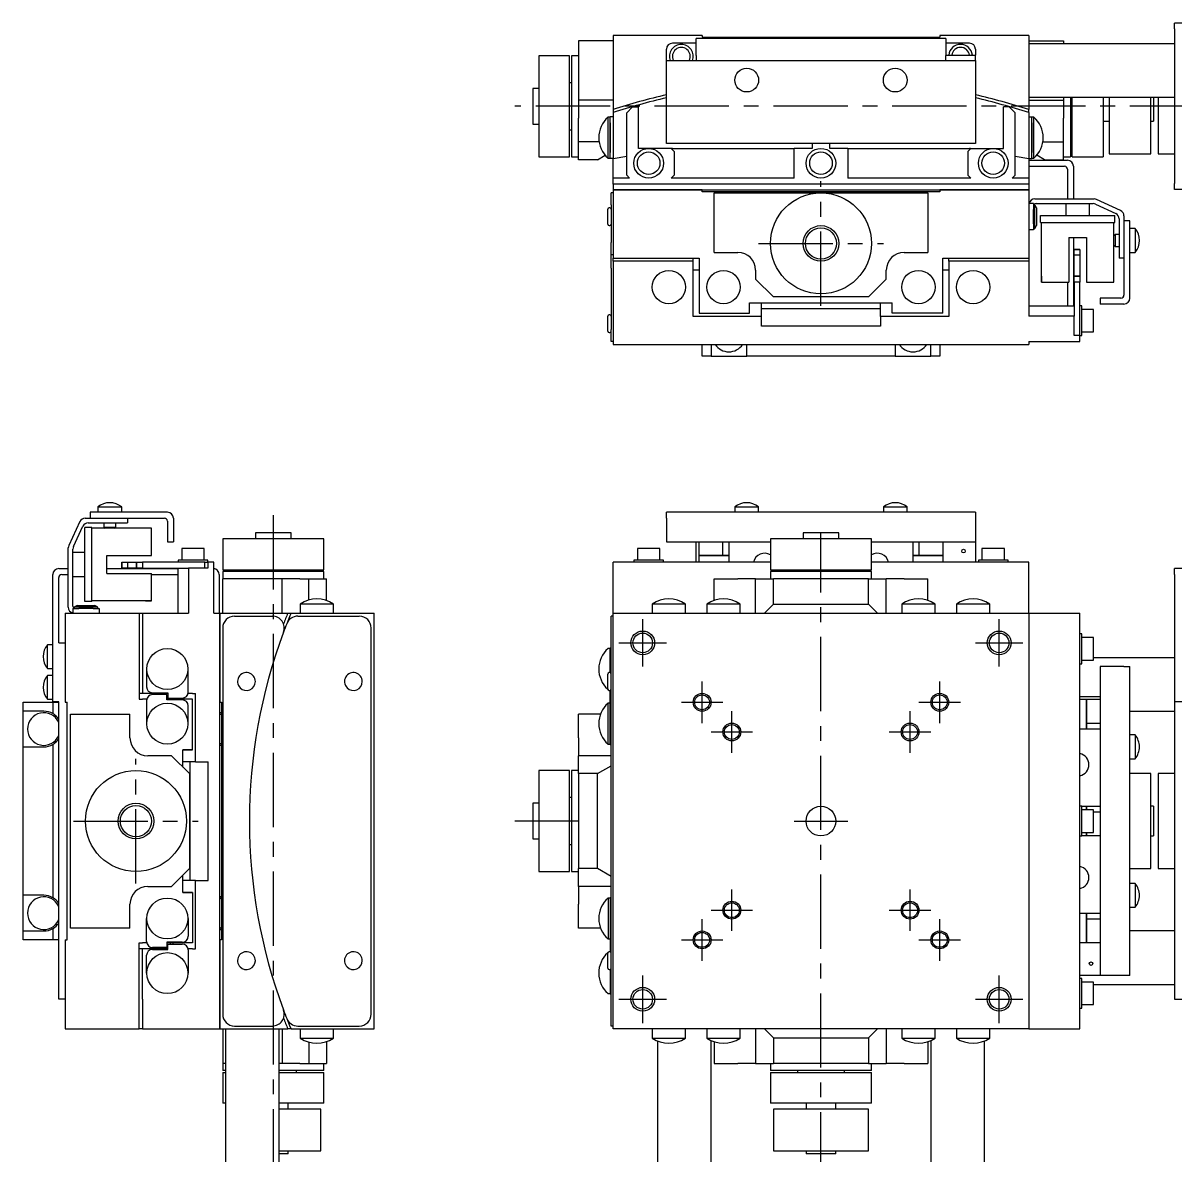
# Model space of a CAD drawing. Extents: x 124 to 838, y 27 to 513.
# Drawn here: x 124.5 to 318.5, y 317.3 to 508 of the extents above; entities that cross this region are included whole.
import ezdxf

# ---------------------------------------------------------------- set-up
doc = ezdxf.new("R2010")
doc.units = 0
doc.header["$LTSCALE"] = 10
doc.linetypes.add('CENTER', pattern=[2, 1.25, -0.25, 0.25, -0.25])
doc.layers.add('1', color=7, linetype='CONTINUOUS')
doc.layers.add('11', color=7, linetype='CONTINUOUS')

msp = doc.modelspace()

# ---------------------------------------------------------------- linework, layer by layer
at = {"layer": '1', "color": 7, "linetype": 'CONTINUOUS'}
for p, q in [((344.250001, 508.05), (318.250001, 508.05)), ((318.250001, 507.05), (318.250001, 508.05)), ((318.250001, 507.05), (318.250001, 481.05)), ((223.750001, 505.05), (217.950001, 505.05)), ((217.950001, 505.05), (217.950001, 495.05)), ((238.750001, 505.95), (223.750001, 505.95)), ((223.750001, 505.95), (223.750001, 493.494512)), ((237.750001, 504.65), (233.750001, 504.65)), ((279.750001, 505.45), (237.750001, 505.45)), ((237.750001, 505.356308), (237.750001, 505.45)), ((237.750001, 503.480961), (237.750001, 505.356308)), ((238.750001, 505.95), (238.750001, 505.65)), ((238.750001, 505.65), (278.750001, 505.65)), ((278.750001, 505.95), (278.750001, 505.65)), ((293.750001, 505.95), (278.750001, 505.95)), ((279.750001, 505.45), (279.750001, 505.356308)), ((279.750001, 505.356308), (279.750001, 503.480961)), ((283.750001, 504.65), (279.750001, 504.65)), ((293.750001, 505.95), (293.750001, 493.494512)), ((293.750001, 505.05), (299.550001, 505.05)), ((318.250001, 504.55), (293.750001, 504.55)), ((299.550001, 505.05), (299.550001, 504.55)), ((232.750001, 501.75), (232.750001, 503.65)), ((237.750001, 502.574653), (237.750001, 503.480961)), ((279.750001, 503.480961), (279.750001, 502.574653)), ((279.750001, 502.65), (284.750001, 502.65)), ((284.750001, 503.65), (284.750001, 502.65)), ((284.750001, 501.75), (284.750001, 502.65)), ((211.250001, 502.55), (211.250001, 485.55)), ((216.450001, 502.55), (211.250001, 502.55)), ((216.450001, 485.55), (216.450001, 502.55)), ((216.750001, 502.55), (216.750001, 485.55)), ((217.950001, 502.55), (216.750001, 502.55)), ((232.750001, 488.75), (232.750001, 501.75)), ((232.750001, 501.75), (284.750001, 501.75)), ((237.750001, 502.574653), (237.750001, 501.75)), ((279.750001, 501.75), (279.750001, 502.574653)), ((284.750001, 501.75), (284.750001, 488.75)), ((210.250001, 497.05), (210.250001, 494.05)), ((211.250001, 497.05), (210.250001, 497.05)), ((216.750001, 498), (216.450001, 498)), ((223.750001, 495.05), (217.950001, 495.05)), ((217.950001, 495.05), (217.950001, 492.05)), ((293.750001, 495.55), (318.250001, 495.55)), ((293.750001, 495.05), (299.550001, 495.05)), ((299.550001, 495.55), (299.550001, 495.05)), ((299.550001, 495.05), (299.550001, 492.05)), ((300.750001, 495.55), (300.750001, 485.55)), ((301.050001, 485.55), (301.050001, 495.55)), ((306.250001, 495.55), (306.250001, 485.55)), ((307.250001, 495.55), (307.250001, 486.05)), ((314.250001, 486.05), (314.250001, 495.55)), ((314.750001, 495.55), (314.750001, 494.05)), ((315.500001, 495.55), (315.500001, 486.05)), ((210.250001, 494.05), (210.250001, 491.05)), ((223.750001, 493.494512), (223.750001, 492.969493)), ((223.750001, 492.969494), (223.750001, 485.18673)), ((227.050001, 493.95), (226.050001, 492.95)), ((226.050001, 482.45), (226.050001, 492.95)), ((227.050001, 493.95), (228.050001, 493.95)), ((228.050001, 486.95), (228.050001, 493.95)), ((289.450001, 486.95), (289.450001, 493.95)), ((290.450001, 493.95), (289.450001, 493.95)), ((290.450001, 493.95), (291.450001, 492.95)), ((291.450001, 482.45), (291.450001, 492.95)), ((293.750001, 492.969494), (293.750001, 493.494512)), ((293.750001, 492.969494), (293.750001, 485.18673)), ((314.750001, 494.05), (314.750001, 491.55)), ((210.250001, 491.05), (211.250001, 491.05)), ((217.950001, 488.05), (217.950001, 492.05)), ((222.907388, 485.310543), (222.907388, 492.210543)), ((223.250002, 492.210543), (222.907388, 492.210543)), ((223.750002, 492.260541), (223.250002, 492.260541)), ((223.250002, 485.260541), (223.250002, 492.260541)), ((223.250002, 492.210543), (223.250002, 492.260541)), ((223.250002, 485.310543), (223.250002, 492.210543)), ((223.250002, 491.260541), (223.250002, 492.210543)), ((223.250002, 491.260541), (223.250002, 488.660541)), ((293.75, 492.260541), (294.25, 492.260541)), ((294.25, 485.260541), (294.25, 492.260541)), ((294.25, 492.210543), (294.25, 492.260541)), ((294.25, 485.310543), (294.25, 492.210543)), ((294.25, 491.260541), (294.25, 492.210543)), ((294.592614, 492.210543), (294.25, 492.210543)), ((294.25, 491.260541), (294.25, 488.660541)), ((294.592614, 485.310543), (294.592614, 492.210543)), ((299.550001, 488.05), (299.550001, 492.05)), ((306.250001, 491.55), (307.250001, 491.55)), ((314.250001, 491.55), (314.750001, 491.55)), ((216.450001, 490.1), (216.750001, 490.1)), ((300.750001, 490.1), (301.050001, 490.1)), ((221.405211, 488.05), (217.950001, 488.05)), ((217.950001, 485.05), (217.950001, 488.05)), ((223.250002, 488.660541), (223.250002, 486.260541)), ((232.750001, 487.75), (232.750001, 488.75)), ((284.750001, 487.75), (232.750001, 487.75)), ((257.250001, 487.75), (257.250001, 486.95)), ((260.250001, 486.95), (260.250001, 487.75)), ((284.750001, 488.75), (284.750001, 487.75)), ((294.25, 488.660541), (294.25, 486.260541)), ((296.094791, 488.05), (299.550001, 488.05)), ((299.550001, 485.05), (299.550001, 488.05)), ((211.250001, 485.55), (216.450001, 485.55)), ((216.750001, 485.55), (217.950001, 485.55)), ((221.151925, 485.05), (222.436407, 485.791596)), ((222.907388, 485.310543), (223.250002, 485.310543)), ((223.250002, 485.310543), (223.250002, 486.260541)), ((223.250002, 485.260541), (223.250002, 485.310543)), ((223.750002, 485.260541), (223.250002, 485.260541)), ((223.250002, 485.251999), (223.250002, 485.260541)), ((223.250002, 485.251999), (223.250002, 485.260541)), ((223.750001, 485.251999), (223.250002, 485.251999)), ((226.050001, 485.592282), (223.750001, 485.18673)), ((223.750001, 481.95), (223.750001, 485.18673)), ((229.750001, 486.95), (228.050001, 486.95)), ((233.550001, 486.95), (229.750001, 486.95)), ((234.050001, 486.45), (233.550001, 486.95)), ((233.750001, 486.95), (233.57998, 486.920021)), ((233.750001, 486.95), (254.250001, 486.95)), ((234.050001, 486.45), (234.050001, 482.45)), ((257.250001, 486.95), (254.250001, 486.95)), ((254.250001, 481.95), (254.250001, 486.95)), ((263.250001, 486.95), (260.250001, 486.95)), ((263.250001, 486.95), (263.250001, 481.95)), ((263.250001, 486.95), (283.750001, 486.95)), ((283.450001, 486.45), (283.950001, 486.95)), ((283.450001, 486.45), (283.450001, 482.45)), ((283.920022, 486.920021), (283.750001, 486.95)), ((283.950001, 486.95), (287.750001, 486.95)), ((287.750001, 486.95), (289.450001, 486.95)), ((293.750001, 485.18673), (291.450001, 485.592282)), ((293.75, 485.260541), (294.25, 485.260541)), ((293.750001, 485.251999), (294.25, 485.251999)), ((293.750001, 485.18673), (293.750001, 481.95)), ((294.25, 485.310543), (294.25, 486.260541)), ((294.25, 485.260541), (294.25, 485.310543)), ((294.25, 485.310543), (294.592614, 485.310543)), ((294.25, 485.251999), (294.25, 485.260541)), ((294.25, 485.251999), (294.25, 485.260541)), ((296.348077, 485.05), (295.063595, 485.791596)), ((299.550001, 485.55), (300.750001, 485.55)), ((301.050001, 485.55), (306.250001, 485.55)), ((307.250001, 486.05), (314.250001, 486.05)), ((315.500001, 486.05), (318.250001, 486.05)), ((221.151925, 485.05), (217.950001, 485.05)), ((293.750001, 484.95), (300.250001, 484.95)), ((293.750001, 483.95), (299.750001, 483.95)), ((296.348077, 485.05), (299.550001, 485.05)), ((300.250001, 483.45), (300.250001, 478.45)), ((301.250001, 483.95), (301.250001, 478.45)), ((226.550001, 481.95), (223.750001, 481.95)), ((223.750001, 480.95), (223.750001, 481.95)), ((226.050001, 482.45), (226.550001, 481.95)), ((233.550001, 481.95), (234.050001, 482.45)), ((254.250001, 481.95), (233.550001, 481.95)), ((283.950001, 481.95), (263.250001, 481.95)), ((283.950001, 481.95), (283.450001, 482.45)), ((291.450001, 482.45), (290.950001, 481.95)), ((293.750001, 481.95), (290.950001, 481.95)), ((293.750001, 481.95), (293.750001, 480.95)), ((223.750001, 479.45), (223.450001, 479.45)), ((223.450001, 477.45), (223.450001, 479.45)), ((293.750001, 480.95), (223.750001, 480.95)), ((223.750001, 480.95), (223.750001, 479.95)), ((223.750001, 479.95), (223.750001, 468.49141)), ((238.750001, 479.95), (223.750001, 479.95)), ((223.750001, 479.95), (238.750001, 479.95)), ((238.750001, 479.65), (238.750001, 479.95)), ((238.750001, 479.95), (278.750001, 479.95)), ((278.750001, 479.65), (238.750001, 479.65)), ((240.750001, 469.45), (240.750001, 479.45)), ((240.750001, 479.45), (258.750001, 479.45)), ((258.750001, 479.45), (276.750001, 479.45)), ((276.750001, 479.45), (276.750001, 469.45)), ((278.750001, 479.95), (278.750001, 479.65)), ((293.750001, 479.95), (278.750001, 479.95)), ((278.750001, 479.95), (293.750001, 479.95)), ((293.750001, 480.95), (293.750001, 479.95)), ((293.750001, 479.95), (293.750001, 468.49141)), ((318.250001, 480.05), (318.250001, 481.05)), ((344.250001, 480.05), (318.250001, 480.05)), ((223.450001, 477.45), (223.450001, 471.086387)), ((293.770205, 477.65), (293.750001, 477.45)), ((294.550001, 477.65), (293.770205, 477.65)), ((294.550001, 477.65), (294.550001, 476.65)), ((294.761326, 477.45), (294.550001, 477.45)), ((294.750001, 478.45), (304.728306, 478.45)), ((294.761326, 473.45), (294.761326, 477.45)), ((295.050001, 476.95), (294.761326, 477.45)), ((294.950001, 477.65), (304.550951, 477.65)), ((299.950001, 477.65), (299.950001, 475.65)), ((303.950001, 475.65), (303.950001, 477.65)), ((304.973569, 477.556308), (308.372619, 475.971305)), ((309.172619, 476.480961), (305.150925, 478.356308)), ((222.850001, 474.2), (222.850001, 476.7)), ((222.850001, 476.341593), (222.850001, 476.7)), ((222.850001, 474.2), (222.850001, 476.341593)), ((223.200001, 476.95), (223.100001, 476.95)), ((294.550001, 474.25), (294.550001, 476.65)), ((295.050001, 476.95), (295.050001, 473.95)), ((295.700001, 474.45), (295.700001, 475.65)), ((295.700001, 475.65), (308.200001, 475.65)), ((308.200001, 474.45), (308.200001, 475.65)), ((309.750001, 475.574653), (309.750001, 474.75)), ((223.100001, 473.95), (223.200001, 473.95)), ((294.550001, 474.25), (294.550001, 473.25)), ((294.761326, 473.45), (295.050001, 473.95)), ((295.700001, 474.45), (308.200001, 474.45)), ((295.850001, 464.45), (295.850001, 474.45)), ((295.850001, 465.45), (295.850001, 474.45)), ((308.050001, 464.45), (308.050001, 474.45)), ((308.950001, 475.064997), (308.950001, 468.45)), ((310.750001, 474.75), (309.750001, 474.75)), ((309.750001, 474.75), (309.750001, 462.25)), ((310.750001, 461.75), (310.750001, 474.75)), ((294.550001, 473.25), (293.750001, 473.25)), ((294.550001, 473.45), (294.761326, 473.45)), ((300.450001, 471.95), (300.450001, 464.45)), ((300.450001, 471.95), (303.450001, 471.95)), ((301.250001, 471.95), (301.250001, 460.45)), ((303.450001, 471.95), (303.450001, 464.45)), ((303.450001, 471.95), (303.450001, 465.45)), ((308.250001, 472.45), (308.050001, 472.25)), ((308.250001, 472.45), (308.250001, 470.45)), ((308.950001, 472.45), (308.250001, 472.45)), ((311.648, 473.45), (310.750001, 473.45)), ((311.648, 473.45), (311.648, 469.45)), ((223.450001, 469.086387), (223.450001, 471.086387)), ((301.350001, 469.95), (302.350001, 469.95)), ((301.350001, 468.95), (301.350001, 469.95)), ((302.350001, 469.95), (301.350001, 469.95)), ((302.350001, 469.95), (302.350001, 468.95)), ((308.050001, 470.65), (308.250001, 470.45)), ((308.250001, 470.45), (308.950001, 470.45)), ((223.450001, 468.66567), (223.450001, 469.086387)), ((223.450001, 469.086387), (223.750001, 469.086387)), ((223.450001, 466.803787), (223.450001, 468.66567)), ((223.750001, 467.95), (223.750001, 468.49141)), ((223.750001, 468.49141), (238.250001, 468.49141)), ((223.750001, 467.95), (223.750001, 453.95)), ((237.250001, 467.95), (223.750001, 467.95)), ((237.250001, 467.95), (237.250001, 468.49141)), ((237.250001, 458.657764), (237.250001, 467.95)), ((238.250001, 468.49141), (238.250001, 459.209551)), ((240.750001, 469.45), (244.750001, 469.45)), ((272.750001, 469.45), (276.750001, 469.45)), ((279.250001, 468.49141), (293.750001, 468.49141)), ((279.250001, 459.209551), (279.250001, 468.49141)), ((280.250001, 467.95), (280.250001, 468.49141)), ((280.250001, 467.95), (280.250001, 458.657764)), ((293.750001, 467.95), (280.250001, 467.95)), ((293.750001, 468.49141), (293.750001, 467.95)), ((293.750001, 467.95), (293.750001, 458.68673)), ((302.350001, 468.95), (301.350001, 468.95)), ((301.350001, 465.45), (301.350001, 468.95)), ((302.350001, 468.95), (302.350001, 465.45)), ((309.750001, 468.45), (308.950001, 468.45)), ((310.750001, 469.45), (311.648, 469.45)), ((223.450001, 466.803787), (223.450001, 456.45)), ((238.250001, 466.45), (237.250001, 466.45)), ((247.750001, 466.45), (247.750001, 464.95)), ((269.750001, 464.95), (269.750001, 466.45)), ((280.250001, 466.45), (279.250001, 466.45)), ((247.750001, 464.95), (250.750001, 461.95)), ((266.750001, 461.95), (269.750001, 464.95)), ((295.850001, 465.45), (295.850001, 464.45)), ((295.850001, 464.45), (300.450001, 464.45)), ((300.250001, 464.45), (300.250001, 460.45)), ((301.350001, 465.45), (302.350001, 465.45)), ((301.350001, 464.45), (301.350001, 465.45)), ((302.350001, 465.45), (301.350001, 465.45)), ((302.350001, 464.45), (301.350001, 464.45)), ((301.350001, 464.45), (301.350001, 459.092282)), ((302.350001, 465.45), (302.350001, 464.45)), ((302.350001, 455.45), (302.350001, 464.45)), ((303.450001, 465.45), (303.450001, 464.45)), ((303.450001, 464.45), (308.050001, 464.45)), ((266.750001, 461.95), (250.750001, 461.95)), ((246.750001, 459.209551), (246.750001, 460.95)), ((246.750001, 460.95), (270.750001, 460.95)), ((248.750001, 458.657764), (248.750001, 460.95)), ((268.750001, 459.95), (248.750001, 459.95)), ((268.750001, 458.657764), (268.750001, 460.95)), ((270.750001, 459.209551), (270.750001, 460.95)), ((293.750001, 460.45), (301.350001, 460.45)), ((302.650001, 460.45), (302.350001, 460.45)), ((302.650001, 455.45), (302.650001, 460.45)), ((305.750001, 461.75), (305.750001, 460.75)), ((309.250001, 461.75), (305.750001, 461.75)), ((309.750001, 460.75), (305.750001, 460.75)), ((222.850001, 456.2), (222.850001, 458.7)), ((222.850001, 458.341593), (222.850001, 458.7)), ((222.850001, 456.2), (222.850001, 458.341593)), ((223.200001, 458.95), (223.100001, 458.95)), ((248.750001, 458.657764), (237.250001, 458.657764)), ((238.250001, 459.209551), (246.750001, 459.209551)), ((248.750001, 456.997929), (248.750001, 458.657764)), ((268.750001, 458.657764), (268.750001, 456.997929)), ((280.250001, 458.657764), (268.750001, 458.657764)), ((279.250001, 459.209551), (270.750001, 459.209551)), ((301.350001, 458.68673), (293.750001, 458.68673)), ((301.350001, 459.092282), (301.350001, 458.68673)), ((301.350001, 455.45), (301.350001, 458.68673)), ((304.650001, 459.85), (302.650001, 459.85)), ((304.650001, 456.05), (304.650001, 459.85)), ((223.450001, 454.45), (223.450001, 456.45)), ((268.750001, 456.997929), (248.750001, 456.997929)), ((302.650001, 456.05), (304.650001, 456.05)), ((223.100001, 455.95), (223.200001, 455.95)), ((223.750001, 454.45), (223.450001, 454.45)), ((293.750001, 454.45), (302.350001, 454.45)), ((293.750001, 454.45), (293.750001, 453.95)), ((302.350001, 455.45), (301.350001, 455.45)), ((302.350001, 454.45), (302.350001, 455.45)), ((302.350001, 455.45), (302.650001, 455.45)), ((223.750001, 453.95), (293.750001, 453.95)), ((238.750001, 451.95), (238.750001, 453.95)), ((240.250001, 453.949981), (240.250001, 451.95)), ((246.250001, 451.95), (246.250001, 453.95)), ((271.250001, 453.95), (271.250001, 451.95)), ((277.250001, 451.95), (277.250001, 453.949981)), ((278.750001, 453.95), (278.750001, 451.95)), ((240.250001, 451.95), (238.750001, 451.95)), ((240.250001, 451.95), (246.250001, 451.95)), ((271.250001, 451.95), (246.250001, 451.95)), ((271.250001, 451.95), (277.250001, 451.95)), ((278.750001, 451.95), (277.250001, 451.95)), ((135.75, 425.699999), (135.75, 424.699999)), ((148.75, 425.699999), (135.75, 425.699999)), ((137.05, 426.597998), (141.05, 426.597998)), ((137.05, 426.597998), (137.05, 425.699999)), ((141.05, 425.699999), (141.05, 426.597998)), ((284.750001, 425.699999), (232.750001, 425.699999)), ((232.750001, 424.699999), (232.750001, 425.699999)), ((244.250001, 426.597998), (248.250001, 426.597998)), ((244.250001, 426.597998), (244.250001, 425.699999)), ((248.250001, 425.699999), (248.250001, 426.597998)), ((269.250001, 426.597998), (273.250001, 426.597998)), ((269.250001, 426.597998), (269.250001, 425.699999)), ((273.250001, 425.699999), (273.250001, 426.597998)), ((284.750001, 425.699999), (284.750001, 424.699999)), ((134.019039, 424.122617), (132.143692, 420.100923)), ((132.943692, 419.923567), (134.528695, 423.322617)), ((134.85, 410.649999), (134.85, 423.149999)), ((136.05, 423.149999), (134.85, 423.149999)), ((134.925347, 424.699999), (135.75, 424.699999)), ((135.435003, 423.899999), (142.05, 423.899999)), ((135.75, 424.699999), (148.25, 424.699999)), ((136.05, 410.649999), (136.05, 423.149999)), ((138.05, 423.899999), (138.05, 423.199999)), ((138.05, 423.199999), (140.05, 423.199999)), ((138.05, 423.199999), (138.25, 422.999999)), ((139.85, 422.999999), (140.05, 423.199999)), ((140.05, 423.199999), (140.05, 423.899999)), ((142.05, 424.699999), (142.05, 423.899999)), ((148.75, 424.199999), (148.75, 420.699999)), ((149.75, 424.699999), (149.75, 420.699999)), ((232.750001, 424.699999), (232.750001, 420.699999)), ((284.750001, 424.699999), (284.750001, 420.699999)), ((146.05, 422.999999), (136.05, 422.999999)), ((146.05, 418.399999), (146.05, 422.999999)), ((166.55, 421.199999), (158.05, 421.199999)), ((158.05, 421.199999), (158.05, 415.999999)), ((169.55, 422.199999), (163.55, 422.199999)), ((163.55, 422.199999), (163.55, 421.199999)), ((175.05, 421.199999), (166.55, 421.199999)), ((169.55, 421.199999), (169.55, 422.199999)), ((175.05, 415.999999), (175.05, 421.199999)), ((267.250001, 421.199999), (250.250001, 421.199999)), ((255.750001, 421.199999), (250.250001, 421.199999)), ((250.250001, 421.199999), (250.250001, 415.999999)), ((261.750001, 422.199999), (255.750001, 422.199999)), ((255.750001, 422.199999), (255.750001, 421.199999)), ((256.125001, 421.199999), (255.750001, 421.199999)), ((258.750001, 421.199999), (255.750001, 421.199999)), ((261.750001, 421.199999), (258.750001, 421.199999)), ((261.750001, 421.199999), (261.375001, 421.199999)), ((261.750001, 421.199999), (261.750001, 422.199999)), ((267.250001, 421.199999), (261.750001, 421.199999)), ((267.250001, 415.999999), (267.250001, 421.199999)), ((132.05, 409.699999), (132.05, 419.678304)), ((132.85, 409.899999), (132.85, 419.500949)), ((148.75, 420.699999), (149.75, 420.699999)), ((154.95, 419.599999), (151.15, 419.599999)), ((151.15, 419.599999), (151.15, 417.599999)), ((154.95, 417.599999), (154.95, 419.599999)), ((231.650001, 419.599999), (227.850001, 419.599999)), ((227.850001, 419.599999), (227.850001, 417.599999)), ((231.650001, 417.599999), (231.650001, 419.599999)), ((232.750001, 420.699999), (250.250001, 420.699999)), ((237.750001, 417.299999), (237.750001, 420.699999)), ((238.250001, 418.399999), (238.250001, 420.699999)), ((242.250001, 418.399999), (242.250001, 420.699999)), ((243.250001, 420.699999), (243.250001, 418.399999)), ((267.250001, 420.699999), (284.750001, 420.699999)), ((274.250001, 418.399999), (274.250001, 420.699999)), ((275.250001, 420.699999), (275.250001, 418.399999)), ((279.250001, 420.699999), (279.250001, 418.399999)), ((284.750001, 420.699999), (284.750001, 417.299999)), ((289.650001, 419.599999), (285.850001, 419.599999)), ((285.850001, 419.599999), (285.850001, 417.599999)), ((289.650001, 417.599999), (289.650001, 419.599999)), ((134.85, 418.899999), (132.85, 418.899999)), ((138.55, 418.399999), (146.05, 418.399999)), ((138.55, 415.399999), (138.55, 418.399999)), ((138.55, 418.399999), (145.05, 418.399999)), ((141.05, 416.299999), (141.05, 417.299999)), ((141.05, 417.299999), (142.05, 417.299999)), ((141.05, 417.299999), (141.05, 416.299999)), ((142.05, 417.299999), (142.05, 416.299999)), ((142.05, 417.299999), (143.55, 417.299999)), ((143.55, 416.299999), (143.55, 417.299999)), ((143.55, 417.299999), (144.55, 417.299999)), ((143.55, 417.299999), (143.55, 416.299999)), ((144.55, 417.299999), (144.55, 416.299999)), ((155.05, 417.299999), (144.55, 417.299999)), ((145.05, 418.399999), (146.05, 418.399999)), ((155.55, 417.599999), (150.55, 417.599999)), ((150.55, 417.599999), (150.55, 417.299999)), ((155.05, 416.299999), (155.05, 417.299999)), ((155.05, 417.299999), (155.55, 417.299999)), ((155.55, 417.299999), (155.55, 417.599999)), ((155.55, 417.299999), (155.55, 416.299999)), ((156.55, 417.299999), (155.55, 417.299999)), ((156.55, 408.699999), (156.55, 417.299999)), ((250.250001, 417.299999), (223.750001, 417.299999)), ((223.750001, 408.699999), (223.750001, 417.299999)), ((232.250001, 417.599999), (227.250001, 417.599999)), ((227.250001, 417.599999), (227.250001, 417.299999)), ((232.250001, 417.299999), (232.250001, 417.599999)), ((242.250001, 418.399999), (238.250001, 418.399999)), ((238.250001, 418.399999), (243.250001, 418.399999)), ((238.250001, 417.299999), (238.250001, 418.399999)), ((243.250001, 418.399999), (242.250001, 418.399999)), ((243.250001, 418.399999), (243.250001, 417.299999)), ((293.750001, 417.299999), (267.250001, 417.299999)), ((274.250001, 418.399999), (279.250001, 418.399999)), ((275.250001, 418.399999), (274.250001, 418.399999)), ((274.250001, 417.299999), (274.250001, 418.399999)), ((279.250001, 418.399999), (275.250001, 418.399999)), ((279.250001, 418.399999), (279.250001, 417.299999)), ((290.250001, 417.599999), (285.250001, 417.599999)), ((285.250001, 417.599999), (285.250001, 417.299999)), ((290.250001, 417.299999), (290.250001, 417.599999)), ((293.750001, 408.699999), (293.750001, 417.299999)), ((130.45, 416.199999), (132.05, 416.199999)), ((138.55, 416.199999), (150.55, 416.199999)), ((138.55, 415.399999), (146.05, 415.399999)), ((142.05, 416.299999), (141.05, 416.299999)), ((143.55, 416.299999), (142.05, 416.299999)), ((144.55, 416.299999), (143.55, 416.299999)), ((144.55, 416.299999), (151.907718, 416.299999)), ((146.05, 410.799999), (146.05, 415.399999)), ((150.55, 408.699999), (150.55, 416.299999)), ((151.907718, 416.299999), (152.31327, 416.299999)), ((152.31327, 416.299999), (152.31327, 408.699999)), ((155.55, 416.299999), (152.31327, 416.299999)), ((158.05, 415.999999), (166.55, 415.999999)), ((175.05, 415.699999), (158.05, 415.699999)), ((158.05, 415.699999), (158.05, 414.499999)), ((162.6, 415.999999), (162.6, 415.699999)), ((166.55, 415.999999), (175.05, 415.999999)), ((170.5, 415.699999), (170.5, 415.999999)), ((175.05, 414.499999), (175.05, 415.699999)), ((250.250001, 415.999999), (267.250001, 415.999999)), ((258.750001, 415.699999), (250.250001, 415.699999)), ((254.800001, 415.699999), (250.250001, 415.699999)), ((250.250001, 415.699999), (250.250001, 414.499999)), ((254.800001, 415.999999), (254.800001, 415.699999)), ((267.250001, 415.699999), (258.750001, 415.699999)), ((262.700001, 415.699999), (262.700001, 415.999999)), ((267.250001, 415.699999), (262.700001, 415.699999)), ((267.250001, 414.499999), (267.250001, 415.699999)), ((344.250001, 416.199999), (318.250001, 416.199999)), ((318.250001, 415.199999), (318.250001, 416.199999)), ((129.45, 393.799999), (129.45, 415.199999)), ((130.45, 403.699999), (130.45, 414.699999)), ((130.95, 415.199999), (132.05, 415.199999)), ((132.85, 414.899999), (134.85, 414.899999)), ((146.05, 415.199999), (150.55, 415.199999)), ((157.45, 415.199999), (157.45, 408.699999)), ((158.05, 408.699999), (158.05, 414.499999)), ((168.05, 414.499999), (158.05, 414.499999)), ((168.05, 408.699999), (168.05, 414.499999)), ((171.05, 414.499999), (168.05, 414.499999)), ((171.05, 414.499999), (172.55, 414.499999)), ((172.55, 410.914085), (172.55, 414.499999)), ((172.55, 414.499999), (175.55, 414.499999)), ((175.55, 410.820172), (175.55, 414.499999)), ((240.750001, 410.837087), (240.750001, 414.499999)), ((240.750001, 414.499999), (244.750001, 414.499999)), ((247.750001, 414.499999), (244.750001, 414.499999)), ((247.750001, 408.699999), (247.750001, 414.499999)), ((247.750001, 414.499999), (250.750001, 414.499999)), ((266.750001, 414.499999), (250.750001, 414.499999)), ((250.750001, 410.199999), (250.750001, 414.499999)), ((266.750001, 410.199999), (266.750001, 414.499999)), ((266.750001, 414.499999), (269.750001, 414.499999)), ((269.750001, 408.699999), (269.750001, 414.499999)), ((272.750001, 414.499999), (269.750001, 414.499999)), ((272.750001, 414.499999), (276.750001, 414.499999)), ((276.750001, 410.837087), (276.750001, 414.499999)), ((318.250001, 415.199999), (318.250001, 393.799999)), ((132.85, 409.499999), (132.85, 408.720203)), ((132.85, 409.499999), (133.85, 409.499999)), ((133.55, 409.999999), (133.05, 409.711324)), ((137.05, 409.711324), (133.05, 409.711324)), ((133.05, 409.711324), (133.05, 409.499999)), ((133.55, 409.999999), (136.55, 409.999999)), ((136.25, 409.499999), (133.85, 409.499999)), ((136.05, 410.649999), (134.85, 410.649999)), ((146.05, 410.799999), (136.05, 410.799999)), ((145.05, 410.799999), (136.05, 410.799999)), ((136.25, 409.499999), (137.25, 409.499999)), ((137.05, 409.711324), (136.55, 409.999999)), ((137.05, 409.499999), (137.05, 409.711324)), ((137.25, 409.499999), (137.25, 408.699999)), ((145.05, 410.799999), (146.05, 410.799999)), ((176.700769, 410.242462), (171.100769, 410.242462)), ((171.100769, 410.242462), (171.100769, 408.699999)), ((176.700769, 408.699999), (176.700769, 410.242462)), ((235.950001, 410.242462), (230.350001, 410.242462)), ((230.350001, 410.242462), (230.350001, 408.699999)), ((235.950001, 408.699999), (235.950001, 410.242462)), ((245.150001, 410.242462), (239.550001, 410.242462)), ((239.550001, 410.242462), (239.550001, 408.699999)), ((245.150001, 408.699999), (245.150001, 410.242462)), ((249.250001, 408.699999), (250.750001, 410.199999)), ((250.750001, 410.199999), (266.750001, 410.199999)), ((266.750001, 410.199999), (268.250001, 408.699999)), ((277.950001, 410.242462), (272.350001, 410.242462)), ((272.350001, 410.242462), (272.350001, 408.699999)), ((277.950001, 408.699999), (277.950001, 410.242462)), ((287.150001, 410.242462), (281.550001, 410.242462)), ((281.550001, 410.242462), (281.550001, 408.699999)), ((287.150001, 408.699999), (287.150001, 410.242462)), ((131.55, 408.699999), (131.55, 393.699999)), ((131.55, 408.699999), (144.005488, 408.699999)), ((132.85, 408.720203), (133.05, 408.699999)), ((144.005488, 408.699999), (144.530506, 408.699999)), ((144.005488, 408.699999), (144.005488, 394.199999)), ((144.530506, 408.699999), (144.530507, 403.7)), ((144.530506, 408.699999), (152.31327, 408.699999)), ((156.55, 408.699999), (157.55, 408.699999)), ((157.55, 408.699999), (157.55, 393.699999)), ((157.55, 408.699999), (169.00859, 408.699999)), ((157.55, 393.699999), (157.55, 408.699999)), ((160.05, 408.199999), (166.413613, 408.199999)), ((169.00859, 408.699999), (169.55, 408.699999)), ((169.55, 408.699999), (183.55, 408.699999)), ((170.696213, 408.199999), (181.05, 408.199999)), ((183.55, 338.699999), (183.55, 408.699999)), ((223.750001, 408.199999), (223.450001, 408.199999)), ((223.450001, 406.199999), (223.450001, 408.199999)), ((223.750001, 338.699999), (223.750001, 408.699999)), ((223.750001, 408.699999), (293.750001, 408.699999)), ((293.750001, 408.699999), (293.750001, 338.699999)), ((293.750001, 408.699999), (302.350001, 408.699999)), ((302.350001, 338.699999), (302.350001, 408.699999)), ((158.05, 406.199999), (158.05, 341.199999)), ((183.05, 341.199999), (183.05, 406.199999)), ((223.450001, 341.199999), (223.450001, 406.199999)), ((130.45, 403.699999), (131.55, 403.699999)), ((144.530507, 403.7), (144.530507, 395.2)), ((302.650001, 405.199999), (302.350001, 405.199999)), ((302.650001, 400.199999), (302.650001, 405.199999)), ((304.650001, 404.599999), (302.650001, 404.599999)), ((304.650001, 400.799999), (304.650001, 404.599999)), ((128.552001, 399.399999), (128.552001, 403.399999)), ((129.45, 403.399999), (128.552001, 403.399999)), ((223.250002, 402.75), (222.907388, 402.75)), ((223.250002, 399.300004), (223.250002, 402.800004)), ((223.450001, 402.800004), (223.250002, 402.800004)), ((302.350001, 400.199999), (302.650001, 400.199999)), ((302.650001, 400.799999), (304.650001, 400.799999)), ((318.250001, 401.199999), (304.650001, 401.199999)), ((128.552001, 399.399999), (129.45, 399.399999)), ((128.552001, 394.199999), (128.552001, 398.199999)), ((129.45, 398.199999), (128.552001, 398.199999)), ((145.239459, 399.300004), (145.239459, 396.300004)), ((152.239459, 395.400004), (152.239459, 399.300004)), ((222.850001, 395.949999), (222.850001, 398.449999)), ((222.850001, 396.323893), (222.850001, 398.449999)), ((223.200001, 398.699999), (223.100001, 398.699999)), ((223.250002, 398.694948), (223.250002, 399.300004)), ((305.750001, 399.699999), (305.750001, 347.699999)), ((309.750001, 399.699999), (305.750001, 399.699999)), ((309.750001, 399.699999), (310.750001, 399.699999)), ((310.750001, 347.699999), (310.750001, 399.699999)), ((222.850001, 395.949999), (222.850001, 396.323893)), ((128.552001, 394.199999), (129.45, 394.199999)), ((144.530507, 395.199999), (144.005488, 395.199999)), ((144.005488, 394.199999), (144.530507, 394.2)), ((148.839459, 395.2), (144.530507, 395.2)), ((145.268205, 394.2), (144.530507, 394.2)), ((145.248001, 394.000004), (145.248001, 390.100004)), ((146.239459, 395.300004), (148.839459, 395.300004)), ((146.239459, 395.300004), (148.839459, 395.300004)), ((148.648001, 395.000004), (146.248001, 395.000004)), ((147.55, 395.199999), (147.55, 395.000004)), ((148.648001, 394.100004), (148.648001, 395.000004)), ((152.965459, 394.2), (148.648001, 394.2)), ((151.248001, 394.100004), (148.648001, 394.100004)), ((148.839459, 395.300004), (148.839459, 394.400004)), ((148.839459, 394.400004), (151.239459, 394.400004)), ((148.839459, 394.400004), (151.239459, 394.400004)), ((149.24031, 394.200113), (149.260261, 394.400098)), ((149.658204, 394.400083), (149.680548, 394.200073)), ((152.965459, 395.2), (152.219254, 395.199999)), ((152.965459, 395.2), (153.495015, 395.199999)), ((152.965459, 385.7), (152.965459, 394.2)), ((153.495015, 383.699999), (153.495015, 395.199999)), ((223.100001, 395.699999), (223.200001, 395.699999)), ((223.250002, 395.400004), (223.250002, 395.70505)), ((223.250002, 394.400004), (223.250002, 395.400004)), ((223.450001, 394.400004), (223.250002, 394.400004)), ((223.250002, 394.100004), (223.250002, 394.400004)), ((223.250002, 394.100004), (223.450001, 394.100004)), ((223.250002, 393.100004), (223.250002, 394.100004)), ((302.350001, 394.699999), (305.750001, 394.699999)), ((302.350001, 394.199999), (303.450001, 394.199999)), ((303.450001, 390.199999), (303.450001, 394.199999)), ((303.450001, 394.199999), (305.750001, 394.199999)), ((303.450001, 394.199999), (303.450001, 389.199999)), ((124.45, 392.199999), (124.45, 393.699999)), ((124.45, 393.699999), (129.45, 393.699999)), ((127.95, 392.199999), (124.45, 392.199999)), ((124.45, 386.199999), (124.45, 392.199999)), ((130.45, 393.799999), (129.45, 393.799999)), ((129.45, 393.699999), (129.45, 391.798075)), ((129.45, 393.699999), (130.45, 393.699999)), ((130.45, 343.699999), (130.45, 393.799999)), ((131.55, 393.699999), (131.85, 393.699999)), ((131.85, 353.699999), (131.85, 393.699999)), ((152.248001, 390.100004), (152.248001, 393.100004)), ((157.55, 393.699999), (157.85, 393.699999)), ((157.55, 353.699999), (157.55, 393.699999)), ((157.85, 393.699999), (157.85, 353.699999)), ((222.907388, 390.1), (222.907388, 393.55)), ((223.250002, 393.55), (222.907388, 393.55)), ((223.250002, 390.100004), (223.250002, 393.100004)), ((310.750001, 392.199999), (318.250001, 392.199999)), ((344.250001, 393.799999), (318.250001, 393.799999)), ((318.250001, 393.799999), (318.250001, 343.699999)), ((132.45, 355.699999), (132.45, 391.699999)), ((132.45, 391.699999), (142.45, 391.699999)), ((142.45, 387.699999), (142.45, 391.699999)), ((221.63723, 391.699999), (217.950001, 391.699999)), ((217.950001, 387.699999), (217.950001, 391.699999)), ((222.907388, 386.65), (222.907388, 390.1)), ((223.250002, 386.600004), (223.250002, 390.100004)), ((303.450001, 390.199999), (305.750001, 390.199999)), ((303.450001, 389.199999), (303.450001, 390.199999)), ((303.450001, 389.199999), (302.350001, 389.199999)), ((305.750001, 389.199999), (303.450001, 389.199999)), ((311.648, 388.199999), (310.750001, 388.199999)), ((311.648, 388.199999), (311.648, 384.199999)), ((124.45, 361.199999), (124.45, 386.199999)), ((124.45, 386.199999), (127.95, 386.199999)), ((129.45, 386.601923), (129.45, 360.798075)), ((217.950001, 387.699999), (217.950001, 384.699999)), ((222.907388, 386.65), (223.250002, 386.65)), ((223.250002, 386.600004), (223.450001, 386.600004)), ((149.45, 384.699999), (145.45, 384.699999)), ((152.45, 381.699999), (149.45, 384.699999)), ((152.965459, 385.7), (151.35, 385.7)), ((151.35, 382.799999), (151.35, 385.7)), ((151.35, 385.699999), (152.965459, 385.699999)), ((223.450001, 384.699999), (217.950001, 384.699999)), ((217.950001, 381.699999), (217.950001, 384.699999)), ((153.495015, 383.699999), (151.35, 383.699999)), ((152.55, 363.699999), (152.55, 383.699999)), ((153.495015, 383.699999), (155.616349, 383.699999)), ((155.616349, 363.699999), (155.616349, 383.699999)), ((221.151925, 381.699999), (223.450001, 383.026794)), ((310.750001, 384.199999), (311.648, 384.199999)), ((152.45, 381.699999), (152.45, 365.699999)), ((211.250001, 382.199999), (211.250001, 365.199999)), ((211.250001, 382.199999), (211.250001, 376.699999)), ((216.450001, 382.199999), (211.250001, 382.199999)), ((216.450001, 365.199999), (216.450001, 382.199999)), ((216.750001, 382.199999), (216.750001, 373.699999)), ((216.750001, 382.199999), (216.750001, 377.649999)), ((217.950001, 382.199999), (216.750001, 382.199999)), ((221.151925, 381.699999), (217.950001, 381.699999)), ((217.950001, 381.699999), (217.950001, 365.699999)), ((221.151925, 365.699999), (221.151925, 381.699999)), ((314.250001, 381.699999), (310.750001, 381.699999)), ((314.250001, 373.699999), (314.250001, 381.699999)), ((315.500001, 381.699999), (315.500001, 373.699999)), ((318.250001, 381.699999), (315.500001, 381.699999)), ((210.250001, 376.699999), (210.250001, 370.699999)), ((211.250001, 376.699999), (210.250001, 376.699999)), ((211.250001, 376.699999), (211.250001, 376.324999)), ((211.250001, 376.699999), (211.250001, 373.699999)), ((216.750001, 377.649999), (216.450001, 377.649999)), ((302.650001, 376.199999), (302.350001, 376.199999)), ((302.650001, 371.199999), (302.650001, 376.199999)), ((302.650001, 376.199999), (303.450001, 376.199999)), ((304.650001, 375.599999), (302.650001, 375.599999)), ((303.450001, 376.199999), (303.450001, 375.599999)), ((303.450001, 375.599999), (303.450001, 376.199999)), ((303.450001, 376.199999), (305.750001, 376.199999)), ((304.650001, 371.799999), (304.650001, 375.599999)), ((305.750001, 375.199999), (304.650001, 375.199999)), ((314.750001, 376.199999), (314.250001, 376.199999)), ((314.750001, 376.199999), (314.750001, 371.199999)), ((314.750001, 376.199999), (314.750001, 371.199999)), ((211.250001, 373.699999), (211.250001, 370.699999)), ((216.750001, 373.699999), (216.750001, 365.199999)), ((314.250001, 365.699999), (314.250001, 373.699999)), ((315.500001, 373.699999), (315.500001, 365.699999)), ((210.250001, 370.699999), (211.250001, 370.699999)), ((211.250001, 371.074999), (211.250001, 370.699999)), ((211.250001, 370.699999), (211.250001, 365.199999)), ((302.350001, 371.199999), (302.650001, 371.199999)), ((302.650001, 371.799999), (304.650001, 371.799999)), ((303.450001, 371.199999), (302.650001, 371.199999)), ((303.450001, 371.799999), (303.450001, 371.199999)), ((303.450001, 371.199999), (303.450001, 371.799999)), ((305.750001, 371.199999), (303.450001, 371.199999)), ((314.250001, 371.199999), (314.750001, 371.199999)), ((216.450001, 369.749999), (216.750001, 369.749999)), ((216.750001, 369.744516), (216.750001, 365.199999)), ((149.45, 362.699999), (152.45, 365.699999)), ((211.250001, 365.199999), (216.450001, 365.199999)), ((216.750001, 365.199999), (217.950001, 365.199999)), ((221.151925, 365.699999), (217.950001, 365.699999)), ((217.950001, 362.699999), (217.950001, 365.699999)), ((223.450001, 364.373204), (221.151925, 365.699999)), ((310.750001, 365.699999), (314.250001, 365.699999)), ((315.500001, 365.699999), (318.250001, 365.699999)), ((151.35, 361.699998), (151.35, 364.599999)), ((153.495015, 363.699999), (151.35, 363.699999)), ((153.495015, 352.199999), (153.495015, 363.699999)), ((153.495015, 363.699999), (155.616349, 363.699999)), ((311.648, 363.199999), (310.750001, 363.199999)), ((311.648, 363.199999), (311.648, 359.199999)), ((127.95, 361.199999), (124.45, 361.199999)), ((124.45, 355.199999), (124.45, 361.199999)), ((145.45, 362.699999), (149.45, 362.699999)), ((151.35, 361.699999), (152.965459, 361.699999)), ((152.965459, 361.699998), (151.35, 361.699998)), ((152.965459, 361.699998), (152.965459, 353.199998)), ((223.450001, 362.699999), (217.950001, 362.699999)), ((217.950001, 362.699999), (217.950001, 359.699999)), ((142.45, 355.699999), (142.45, 359.699999)), ((217.950001, 355.699999), (217.950001, 359.699999)), ((222.907388, 360.749998), (222.907388, 357.299998)), ((223.250002, 360.749998), (222.907388, 360.749998)), ((223.250002, 360.799994), (223.250002, 357.299994)), ((223.450001, 360.799994), (223.250002, 360.799994)), ((310.750001, 359.199999), (311.648, 359.199999)), ((145.248001, 353.399994), (145.248001, 357.299994)), ((152.248001, 357.299994), (152.248001, 354.299994)), ((222.907388, 357.299998), (222.907388, 353.849998)), ((223.250002, 357.299994), (223.250002, 354.299994)), ((302.350001, 358.199999), (303.450001, 358.199999)), ((303.450001, 358.199999), (303.450001, 353.199999)), ((303.450001, 357.199999), (303.450001, 358.199999)), ((303.450001, 358.199999), (305.750001, 358.199999)), ((303.450001, 353.199999), (303.450001, 357.199999)), ((305.750001, 357.199999), (303.450001, 357.199999)), ((124.45, 353.699999), (124.45, 355.199999)), ((124.45, 355.199999), (127.95, 355.199999)), ((129.45, 355.601923), (129.45, 353.699999)), ((142.45, 355.699999), (132.45, 355.699999)), ((221.63723, 355.699999), (217.950001, 355.699999)), ((318.250001, 355.199999), (310.750001, 355.199999)), ((129.45, 353.699999), (124.45, 353.699999)), ((130.45, 353.699999), (129.45, 353.699999)), ((131.55, 353.699999), (131.55, 338.699999)), ((131.55, 353.699999), (131.85, 353.699999)), ((144.005488, 353.199999), (144.530506, 353.199999)), ((144.005488, 338.699999), (144.005488, 353.199999)), ((145.268205, 353.199998), (144.530506, 353.199999)), ((151.248001, 353.299994), (148.648001, 353.299994)), ((148.648001, 353.299994), (148.648001, 352.399994)), ((152.965459, 353.199998), (148.648001, 353.199998)), ((149.26027, 352.999828), (149.240309, 353.199902)), ((149.680552, 353.199975), (149.658194, 352.999844)), ((157.85, 353.699999), (157.55, 353.699999)), ((157.55, 353.699999), (157.55, 338.699999)), ((157.55, 338.699999), (157.55, 353.699999)), ((222.907388, 353.849998), (223.250002, 353.849998)), ((223.250002, 354.299994), (223.250002, 353.299994)), ((223.250002, 353.299994), (223.450001, 353.299994)), ((223.250002, 353.299994), (223.250002, 352.999994)), ((303.450001, 353.199999), (302.350001, 353.199999)), ((305.750001, 353.199999), (303.450001, 353.199999)), ((144.530507, 352.199999), (144.005488, 352.199999)), ((144.530506, 343.699999), (144.530507, 352.199998)), ((148.839459, 352.199998), (144.530507, 352.199998)), ((146.239459, 352.099994), (148.839459, 352.099994)), ((146.239459, 352.099994), (148.839459, 352.099994)), ((148.648001, 352.399994), (146.248001, 352.399994)), ((147.55, 352.399994), (147.55, 352.199999)), ((148.839459, 352.099994), (148.839459, 352.999994)), ((148.839459, 352.999994), (151.239459, 352.999994)), ((148.839459, 352.999994), (151.239459, 352.999994)), ((152.965458, 352.199999), (152.219254, 352.199998)), ((152.239459, 351.999994), (152.239459, 348.099994)), ((152.965458, 352.199999), (153.495015, 352.199999)), ((222.850001, 348.949999), (222.850001, 351.449999)), ((222.850001, 349.323893), (222.850001, 351.449999)), ((223.200001, 351.699999), (223.100001, 351.699999)), ((223.450001, 352.999994), (223.250002, 352.999994)), ((223.250002, 352.999994), (223.250002, 351.999994)), ((223.250002, 351.999994), (223.250002, 351.694948)), ((145.239459, 348.099994), (145.239459, 351.099994)), ((222.850001, 348.949999), (222.850001, 349.323893)), ((223.100001, 348.699999), (223.200001, 348.699999)), ((223.250002, 348.70505), (223.250002, 348.099994)), ((223.250002, 348.099994), (223.250002, 344.599994)), ((305.750001, 347.699999), (302.350001, 347.699999)), ((309.750001, 347.699999), (305.750001, 347.699999)), ((310.750001, 347.699999), (309.750001, 347.699999)), ((302.650001, 347.199999), (302.350001, 347.199999)), ((302.650001, 342.199999), (302.650001, 347.199999)), ((304.650001, 346.599999), (302.650001, 346.599999)), ((304.650001, 342.799999), (304.650001, 346.599999)), ((304.650001, 346.199999), (318.250001, 346.199999)), ((131.55, 343.699999), (130.45, 343.699999)), ((144.530506, 343.699999), (144.530506, 338.699999)), ((222.907388, 344.649998), (223.250002, 344.649998)), ((223.250002, 344.599994), (223.450001, 344.599994)), ((318.250001, 343.699999), (326.250001, 343.699999)), ((302.350001, 342.199999), (302.650001, 342.199999)), ((302.650001, 342.799999), (304.650001, 342.799999)), ((223.450001, 339.199999), (223.450001, 341.199999)), ((131.55, 338.699999), (144.005488, 338.699999)), ((144.530506, 338.699999), (144.005488, 338.699999)), ((144.530506, 338.699999), (157.55, 338.699999)), ((157.55, 338.699999), (169.00859, 338.699999)), ((158.05, 338.699999), (158.05, 332.899999)), ((158.55, 338.699999), (158.55, 314.199999)), ((160.05, 339.199999), (166.413613, 339.199999)), ((167.55, 314.199999), (167.55, 338.699999)), ((168.05, 338.699999), (168.05, 332.899999)), ((169.55, 338.699999), (169.00859, 338.699999)), ((169.55, 338.699999), (183.55, 338.699999)), ((170.696213, 339.199999), (181.05, 339.199999)), ((171.100769, 338.699999), (171.100769, 337.157536)), ((176.700769, 337.157536), (176.700769, 338.699999)), ((223.750001, 339.199999), (223.450001, 339.199999)), ((293.750001, 338.699999), (223.750001, 338.699999)), ((230.350001, 338.699999), (230.350001, 337.157536)), ((235.950001, 337.157536), (235.950001, 338.699999)), ((239.550001, 338.699999), (239.550001, 337.157536)), ((245.150001, 337.157536), (245.150001, 338.699999)), ((247.750001, 338.699999), (247.750001, 332.899999)), ((249.250001, 338.699999), (250.750001, 337.199999)), ((266.750001, 337.199999), (268.250001, 338.699999)), ((269.750001, 338.699999), (269.750001, 332.899999)), ((272.350001, 338.699999), (272.350001, 337.157536)), ((277.950001, 337.157536), (277.950001, 338.699999)), ((281.550001, 338.699999), (281.550001, 337.157536)), ((287.150001, 337.157536), (287.150001, 338.699999)), ((293.750001, 338.699999), (302.350001, 338.699999)), ((171.100769, 337.157536), (173.900769, 337.157536)), ((172.55, 336.485913), (172.55, 332.899999)), ((173.900769, 337.157536), (176.700769, 337.157536)), ((175.55, 336.579826), (175.55, 332.899999)), ((230.350001, 337.157536), (235.950001, 337.157536)), ((231.250001, 336.675067), (231.250001, 314.199999)), ((239.550001, 337.157536), (245.150001, 337.157536)), ((240.250001, 314.199999), (240.250001, 336.762378)), ((240.750001, 336.562911), (240.750001, 332.899999)), ((250.750001, 337.199999), (266.750001, 337.199999)), ((250.750001, 337.199999), (250.750001, 332.899999)), ((266.750001, 337.199999), (266.750001, 332.899999)), ((272.350001, 337.157536), (277.950001, 337.157536)), ((276.750001, 336.562911), (276.750001, 332.899999)), ((277.250001, 336.762378), (277.250001, 314.199999)), ((281.550001, 337.157536), (287.150001, 337.157536)), ((286.250001, 314.199999), (286.250001, 336.675067)), ((158.55, 332.899999), (158.05, 332.899999)), ((158.05, 332.899999), (158.05, 331.699999)), ((168.05, 332.899999), (167.55, 332.899999)), ((171.05, 332.899999), (168.05, 332.899999)), ((171.05, 332.899999), (172.55, 332.899999)), ((172.55, 332.899999), (175.55, 332.899999)), ((175.05, 331.699999), (175.05, 332.899999)), ((240.750001, 332.899999), (244.750001, 332.899999)), ((247.750001, 332.899999), (244.750001, 332.899999)), ((247.750001, 332.899999), (250.750001, 332.899999)), ((250.250001, 332.899999), (250.250001, 331.699999)), ((266.750001, 332.899999), (250.750001, 332.899999)), ((266.750001, 332.899999), (269.750001, 332.899999)), ((267.250001, 331.699999), (267.250001, 332.899999)), ((272.750001, 332.899999), (269.750001, 332.899999)), ((272.750001, 332.899999), (276.750001, 332.899999)), ((158.55, 331.699999), (158.05, 331.699999)), ((158.05, 331.399999), (158.55, 331.399999)), ((158.05, 331.399999), (158.05, 326.199999)), ((175.05, 331.699999), (167.55, 331.699999)), ((167.55, 331.399999), (175.05, 331.399999)), ((170.5, 331.399999), (170.5, 331.699999)), ((175.05, 326.199999), (175.05, 331.399999)), ((258.750001, 331.699999), (250.250001, 331.699999)), ((254.800001, 331.699999), (250.250001, 331.699999)), ((250.250001, 331.399999), (267.250001, 331.399999)), ((250.250001, 331.399999), (250.250001, 326.199999)), ((254.800001, 331.699999), (254.800001, 331.399999)), ((267.250001, 331.699999), (258.750001, 331.699999)), ((267.250001, 331.699999), (262.700001, 331.699999)), ((262.700001, 331.399999), (262.700001, 331.699999)), ((267.250001, 326.199999), (267.250001, 331.399999)), ((158.55, 326.199999), (158.05, 326.199999)), ((175.05, 326.199999), (167.55, 326.199999)), ((169.05, 325.199999), (169.05, 326.199999)), ((267.250001, 326.199999), (250.250001, 326.199999)), ((256.250001, 326.199999), (256.250001, 325.199999)), ((261.250001, 325.199999), (261.250001, 326.199999)), ((174.55, 325.199999), (167.55, 325.199999)), ((174.55, 318.199999), (174.55, 325.199999)), ((258.750001, 325.199999), (250.750001, 325.199999)), ((250.750001, 325.199999), (250.750001, 318.199999)), ((266.750001, 325.199999), (258.750001, 325.199999)), ((266.750001, 318.199999), (266.750001, 325.199999)), ((167.55, 318.199999), (174.55, 318.199999)), ((169.05, 317.699999), (167.55, 317.699999)), ((169.05, 317.699999), (169.05, 318.199999)), ((250.750001, 318.199999), (258.750001, 318.199999)), ((256.250001, 318.199999), (256.250001, 317.699999)), ((261.250001, 317.699999), (256.250001, 317.699999)), ((258.750001, 318.199999), (266.750001, 318.199999)), ((261.250001, 317.699999), (261.250001, 318.199999))]:
    msp.add_line(p, q, dxfattribs=at)
for centre, radius in [((246.250001, 498.45), 2), ((271.250001, 498.45), 2), ((229.750001, 484.45), 2.5), ((229.750001, 484.45), 1.9), ((258.750001, 484.45), 2.5), ((258.750001, 484.45), 1.9), ((287.750001, 484.45), 2.5), ((287.750001, 484.45), 1.9), ((258.750001, 470.95), 8.5), ((258.750001, 470.95), 3), ((233.150001, 463.599231), 2.8), ((242.350001, 463.599231), 2.8), ((275.150001, 463.599231), 2.8), ((284.350001, 463.599231), 2.8), ((282.750001, 419.149999), 0.3), ((228.750001, 403.699999), 1.65), ((288.750001, 403.699999), 1.65), ((148.739457, 399.3), 3.45), ((238.750001, 393.699999), 1.25), ((278.750001, 393.699999), 1.25), ((148.739457, 390.1), 3.45), ((243.750001, 388.699999), 1.25), ((273.750001, 388.699999), 1.25), ((143.45, 373.699999), 8.5), ((143.45, 373.699999), 3), ((258.750001, 373.699999), 2.5), ((148.739457, 357.299998), 3.45), ((243.750001, 358.699999), 1.25), ((273.750001, 358.699999), 1.25), ((238.750001, 353.699999), 1.25), ((278.750001, 353.699999), 1.25), ((148.739457, 348.099998), 3.45), ((304.200001, 349.699999), 0.3), ((228.750001, 343.699999), 1.65), ((288.750001, 343.699999), 1.65)]:
    msp.add_circle(centre, radius, dxfattribs=at)
at = {"layer": '1', "color": 4, "linetype": 'CONTINUOUS'}
for centre, radius in [((258.750001, 470.95), 2.625), ((228.750001, 403.699999), 2), ((288.750001, 403.699999), 2), ((238.750001, 393.699999), 1.5), ((278.750001, 393.699999), 1.5), ((243.750001, 388.699999), 1.5), ((273.750001, 388.699999), 1.5), ((143.45, 373.699999), 2.625), ((243.750001, 358.699999), 1.5), ((273.750001, 358.699999), 1.5), ((238.750001, 353.699999), 1.5), ((278.750001, 353.699999), 1.5), ((228.750001, 343.699999), 2), ((288.750001, 343.699999), 2)]:
    msp.add_circle(centre, radius, dxfattribs=at)
at = {"layer": '1', "color": 7, "linetype": 'CONTINUOUS'}
for centre, radius, start, end in [((233.750001, 503.65), 1, 90, 180), ((283.750001, 503.65), 1, 0, 90), ((235.250001, 502.45), 2, 90, 200.487315), ((235.250001, 502.45), 1.5, 332.181861, 207.818139), ((235.250001, 502.45), 2, 339.512685, 90), ((282.250001, 502.45), 2, 90, 174.26083), ((282.250001, 502.45), 1.5, 7.662256, 172.337744), ((282.250001, 502.45), 2, 5.73917, 90), ((258.750001, 383.95), 115, 103.066803, 107.718932), ((258.750001, 383.95), 114.5, 103.124881, 107.79889), ((258.750001, 383.95), 115, 72.281068, 76.933197), ((258.750001, 383.95), 114.5, 72.20111, 76.875119), ((225.950002, 488.760543), 4.6, 131.409622, 228.590378), ((291.55, 488.760543), 4.6, 311.409622, 48.590378), ((299.750001, 483.45), 0.5, 0, 90), ((300.250001, 483.95), 1, 0, 90), ((294.750001, 477.45), 1, 90, 168.463041), ((294.950001, 477.25), 0.4, 90, 150), ((304.550951, 476.65), 1, 65, 90), ((304.728306, 477.45), 1, 65, 90), ((223.100001, 476.7), 0.25, 90, 180), ((223.200001, 476.7), 0.25, 0, 90), ((307.950001, 475.064997), 1, 0, 65), ((308.750001, 475.574653), 1, 0, 65), ((223.100001, 474.2), 0.25, 180, 270), ((223.200001, 474.2), 0.25, 270, 0), ((309.150001, 471.45), 3.2, 321.317813, 38.682187), ((244.750001, 466.45), 3, 0, 90), ((272.750001, 466.45), 3, 90, 180), ((309.250001, 462.25), 0.5, 270, 0), ((309.750001, 461.75), 1, 270, 0), ((223.100001, 458.7), 0.25, 90, 180), ((223.200001, 458.7), 0.25, 0, 90), ((223.100001, 456.2), 0.25, 180, 270), ((223.200001, 456.2), 0.25, 270, 0), ((243.250001, 455.45), 2.75, 213.055731, 270), ((243.250001, 455.45), 2.75, 270, 326.944269), ((274.250001, 455.45), 2.75, 213.055731, 270), ((274.250001, 455.45), 2.75, 270, 326.944269), ((139.05, 424.099999), 3.2, 51.317813, 128.682187), ((246.250001, 424.099999), 3.2, 51.317813, 128.682187), ((271.250001, 424.099999), 3.2, 51.317813, 128.682187), ((148.75, 424.699999), 1, 0, 90), ((134.925347, 423.699999), 1, 90, 155), ((135.435003, 422.899999), 1, 90, 155), ((148.25, 424.199999), 0.5, 0, 90), ((133.05, 419.678304), 1, 155, 180), ((133.85, 419.500949), 1, 155, 180), ((249.250001, 416.899999), 1.9, 58.243136, 167.846803), ((268.250001, 416.899999), 1.9, 12.153197, 121.756864), ((130.45, 415.199999), 1, 90, 180), ((156.45, 415.199999), 1, 0, 84.26083), ((130.95, 414.699999), 0.5, 90, 180), ((133.05, 409.699999), 1, 180, 258.463041), ((133.25, 409.899999), 0.4, 180, 240), ((173.900769, 406.099999), 5, 55.944202, 124.055798), ((233.150001, 406.099999), 5, 55.944202, 124.055798), ((242.350001, 406.099999), 5, 55.944202, 124.055798), ((275.150001, 406.099999), 5, 55.944202, 124.055798), ((284.350001, 406.099999), 5, 55.944202, 124.055798), ((160.05, 406.199999), 2, 90, 180), ((166.413613, 406.199999), 2, 339.545565, 90), ((253.55, 373.699999), 91.5, 157.510528, 158.723903), ((253.55, 373.699999), 91, 157.380135, 158.582045), ((170.696213, 406.199999), 2, 90, 158.582045), ((181.05, 406.199999), 2, 0, 90), ((253.55, 373.699999), 91, 158.582045, 159.545565), ((253.55, 373.699999), 91, 159.545565, 200.454435), ((253.55, 373.699999), 91, 159.545565, 200.454435), ((131.05, 401.399999), 3.2, 141.317813, 218.682187), ((225.950002, 399.3), 4.6, 131.409622, 227.729133), ((131.05, 396.199999), 3.2, 141.317813, 218.682187), ((162.05, 397.199999), 1.5, 0, 224.498047), ((180.05, 397.199999), 1.5, 0, 224.498047), ((223.100001, 398.449999), 0.25, 90, 180), ((223.200001, 398.449999), 0.25, 0, 90), ((146.239459, 396.300004), 1, 180, 270), ((162.05, 397.199999), 1.5, 224.498047, 0), ((180.05, 397.199999), 1.5, 224.498047, 0), ((223.100001, 395.949999), 0.25, 180, 270), ((223.200001, 395.949999), 0.25, 270, 0), ((146.248001, 394.000004), 1, 90, 180), ((151.239459, 395.400004), 1, 270, 0), ((151.248001, 393.100004), 1, 0, 90), ((127.95, 389.199999), 3, 60, 90), ((158.95, 389.199999), 3, 111.510188, 117.818139), ((225.950002, 390.1), 4.6, 131.409622, 228.590378), ((127.95, 389.199999), 2.75, 24.619977, 335.380023), ((127.95, 389.199999), 3, 33.55731, 60), ((158.95, 389.199999), 2.75, 113.578178, 120.603295), ((309.150001, 386.199999), 3.2, 0, 38.682187), ((127.95, 389.199999), 3, 270, 300), ((127.95, 389.199999), 3, 300, 326.44269), ((145.45, 387.699999), 3, 180, 270), ((158.95, 389.199999), 2.75, 239.396705, 246.421822), ((158.95, 389.199999), 3, 242.181861, 248.489812), ((309.150001, 386.199999), 3.2, 321.317813, 0), ((301.950001, 383.199999), 1.9, 282.153197, 77.846803), ((301.950001, 364.199999), 1.9, 282.153197, 77.846803), ((309.150001, 361.199999), 3.2, 0, 38.682187), ((127.95, 358.199999), 2.75, 24.619977, 335.380023), ((127.95, 358.199999), 3, 60, 90), ((145.45, 359.699999), 3, 90, 180), ((158.95, 358.199999), 3, 111.510188, 117.818139), ((309.150001, 361.199999), 3.2, 321.317813, 0), ((127.95, 358.199999), 3, 33.55731, 60), ((158.95, 358.199999), 2.75, 113.578178, 120.603295), ((225.950002, 357.299998), 4.6, 131.409622, 228.590378), ((127.95, 358.199999), 3, 270, 300), ((127.95, 358.199999), 3, 300, 326.44269), ((158.95, 358.199999), 2.75, 239.396705, 246.421822), ((158.95, 358.199999), 3, 242.181861, 248.489812), ((146.248001, 353.399994), 1, 180, 270), ((151.248001, 354.299994), 1, 270, 0), ((146.239459, 351.099994), 1, 90, 180), ((151.239459, 351.999994), 1, 0, 90), ((162.05, 350.199999), 1.5, 0, 224.498047), ((180.05, 350.199999), 1.5, 0, 224.498047), ((225.950002, 348.099998), 4.6, 132.270867, 228.590378), ((223.100001, 351.449999), 0.25, 90, 180), ((223.200001, 351.449999), 0.25, 0, 90), ((162.05, 350.199999), 1.5, 224.498047, 0), ((180.05, 350.199999), 1.5, 224.498047, 0), ((223.100001, 348.949999), 0.25, 180, 270), ((223.200001, 348.949999), 0.25, 270, 0), ((166.413613, 341.199999), 2, 270, 20.454435), ((253.55, 373.699999), 91, 200.454435, 201.417955), ((160.05, 341.199999), 2, 180, 270), ((253.55, 373.699999), 91.5, 201.276097, 202.489472), ((170.696213, 341.199999), 2, 201.417955, 270), ((253.55, 373.699999), 91, 201.417955, 202.619865), ((181.05, 341.199999), 2, 270, 0), ((173.900769, 341.299999), 5, 235.944202, 304.055798), ((233.150001, 341.299999), 5, 235.944202, 304.055798), ((242.350001, 341.299999), 5, 235.944202, 304.055798), ((275.150001, 341.299999), 5, 235.944202, 304.055798), ((284.350001, 341.299999), 5, 235.944202, 304.055798)]:
    msp.add_arc(centre, radius, start, end, dxfattribs=at)
at = {"layer": '11', "color": 4, "linetype": 'CENTER'}
for p, q in [((403.250001, 494.05), (207.250001, 494.05)), ((258.750001, 460.45), (258.750001, 481.45)), ((248.250001, 470.95), (269.250001, 470.95)), ((166.55, 425.199999), (166.55, 229.199999)), ((258.750001, 232.199999), (258.750001, 422.199999)), ((228.750001, 399.699999), (228.750001, 407.699999)), ((288.750001, 399.699999), (288.750001, 407.699999)), ((224.750001, 403.699999), (232.750001, 403.699999)), ((284.750001, 403.699999), (292.750001, 403.699999)), ((238.750001, 390.199999), (238.750001, 397.199999)), ((278.750001, 390.199999), (278.750001, 397.199999)), ((235.250001, 393.699999), (242.250001, 393.699999)), ((243.750001, 385.199999), (243.750001, 392.199999)), ((273.750001, 385.199999), (273.750001, 392.199999)), ((275.250001, 393.699999), (282.250001, 393.699999)), ((240.250001, 388.699999), (247.250001, 388.699999)), ((270.250001, 388.699999), (277.250001, 388.699999)), ((143.45, 363.199999), (143.45, 384.199999)), ((132.95, 373.699999), (153.95, 373.699999)), ((217.950001, 373.699999), (207.250001, 373.699999)), ((254.250001, 373.699999), (263.250001, 373.699999)), ((243.750001, 355.199999), (243.750001, 362.199999)), ((273.750001, 355.199999), (273.750001, 362.199999)), ((238.750001, 350.199999), (238.750001, 357.199999)), ((240.250001, 358.699999), (247.250001, 358.699999)), ((270.250001, 358.699999), (277.250001, 358.699999)), ((278.750001, 350.199999), (278.750001, 357.199999)), ((235.250001, 353.699999), (242.250001, 353.699999)), ((275.250001, 353.699999), (282.250001, 353.699999)), ((228.750001, 339.699999), (228.750001, 347.699999)), ((288.750001, 339.699999), (288.750001, 347.699999)), ((224.750001, 343.699999), (232.750001, 343.699999)), ((284.750001, 343.699999), (292.750001, 343.699999))]:
    msp.add_line(p, q, dxfattribs=at)

doc.saveas('drawing.dxf')
